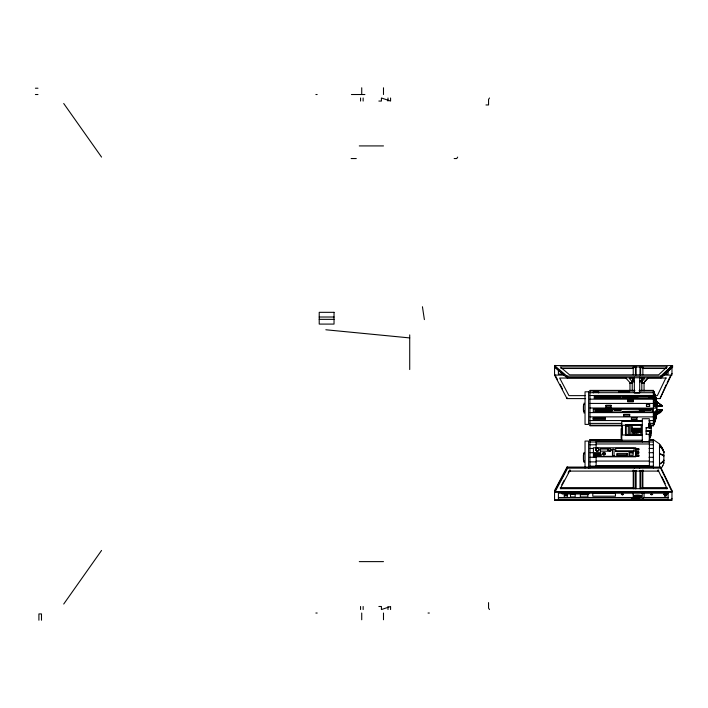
<?xml version="1.0" encoding="UTF-8"?>
<svg xmlns="http://www.w3.org/2000/svg" width="708" height="708" viewBox="0 0 708 708"><rect width="100%" height="100%" fill="white"/><g stroke="black" fill="none" stroke-linecap="round" stroke-linejoin="round"><path stroke-width="1.06" d="M583.994 404.755L584.082 403.082M583.994 454.032L584.082 452.359M659.918 410.419C667.016 408.684 652.723 419.357 656.909 410.658M656.909 411.295L656.75 412.357A43.719 30.639 0 0 1 653.387 420.561L649.015 420.561M633.262 381.143L633.394 380.47L629.97 383.311L629.97 390.887M654.148 421.756L653.387 425.499L656.75 413.941A43.719 42.126 0 0 1 653.387 425.234L650.103 425.189L650.918 425.119L650.918 428.305M656.219 415.959L656.573 414.224M653.387 425.189L654.148 421.508M656.909 410.348L656.219 412.587L654.528 412.596M654.077 421.154L653.387 424.287L655.475 419.065M656.219 416.366L654.528 421.764M653.67 417.862L655.475 413.525L655.475 411.49M630.545 383.223L632.563 381.408M589.968 412.596L653.387 412.596A44.507 11.142 0 0 0 656.75 409.631L656.909 409.295M662.803 465.722L663.874 462.952M656.219 411.49L653.387 416.879L589.968 416.879M633.394 380.47L632.226 383.311L629.97 383.311M653.387 418.72L656.219 413.525L655.475 413.525M665.812 378.037L657.343 395.639L655.183 395.639M666.139 384.798L660.015 398.595L655.635 398.595M667.086 382.842L670.388 375.983M660.015 398.595L671.326 375.09M641.448 381.462L643.457 383.276L648.431 377.833M635.934 496.529C631.934 495.989 635.474 497.972 635.934 496.476L634.395 496.299L634.395 497.582L638.395 498.007L641.032 497.122L636.554 496.228L634.041 496.883L634.395 497.582M567.011 467.076L554.559 490.582L554.559 500.105L671.963 500.105L671.963 490.582L660.653 467.076L567.011 467.076L567.011 468.138L554.559 491.644L671.963 491.644L660.653 468.138L660.653 467.076M555.196 491.644L567.648 468.138L567.648 467.076M561.745 484.847L564.196 480.219M568.117 472.811L569.595 470.032L569.595 471.094L560.267 488.688L667.086 488.688L667.086 487.626L642.236 487.626M654.148 413.313L653.387 414.738L655.475 412.596M661.325 468.209L662.803 465.616M489.494 97.996L488.555 99.447L488.555 104.952L485.98 104.952M457.678 157.096L456.749 158.548L454.164 158.548M63.72 604.039L101.554 550.452M660.201 409.87L656.909 413.569L662.068 409.87L656.909 409.596M642.475 380.904L644.599 378.568M644.59 381.453L648.139 377.559M635.695 497.919L635.695 497.043L637.014 496.689L635.695 497.556L634.395 497.22L635.934 496.989M637.014 496.689L636.554 497.653L638.395 497.653L637.935 496.689L639.253 497.043L637.935 497.211M637.935 496.317L638.395 495.874L637.935 496.317L637.935 495.804M671.963 365.611L660.653 376.178L660.653 377.736L670.149 368.868M585.613 398.595L567.011 398.595L554.559 375.09L554.559 365.567L567.011 376.178L661.281 376.178L672.6 365.611L672.6 367.169L661.281 377.736L567.011 377.736L554.559 367.169L555.196 367.169M671.733 367.39L672.6 367.169M668.113 497.503L644.059 497.503L642.236 499.105L642.236 493.184M671.326 374.028L671.963 373.488M662.068 409.596L656.697 413.295M656.909 414.118L662.068 410.419M666.909 493.051L665.954 493.565L664.219 493.149M666.467 493.051L664.98 493.051M650.794 494.264L652.714 494.441L650.971 494.441L652.077 494.653M638.359 496.361L639.253 495.963L640.554 496.299L639.191 496.644L641.032 496.759L639.191 496.883L640.554 497.22L639.253 497.556L637.935 496.689M621.836 494.264L622.128 494.68M635.474 374.851L635.474 366.939L633.226 367.806L635.359 367.231M634.395 496.299L637.014 496.317L637.014 495.804M639.988 471.094L642.873 470.501L640.616 471.094M623.031 494.688L622.305 494.795M636.855 495.972C634.695 496.715 640.253 496.715 638.094 495.972M621.854 494.131L622.367 494.087M622.164 494.193L621.314 494.441L622.314 494.688M622.5 494.68L623.058 494.441L622.544 494.193M656.75 408.127L589.968 408.003M651.988 494.777L650.997 494.688M35.4 88.217L37.975 88.217M35.4 94.518L37.975 94.518M315.874 94.518L317.175 94.518M351.416 94.518L364.912 94.518M378.851 101.058L381.426 101.058L381.426 97.996L390.577 101.058L390.577 97.996M359.283 145.919L383.488 145.919M351.133 158.548L356.292 158.548M319.219 317.016L334.034 317.016M319.219 319.352L334.034 319.352M554.789 365.452L555.426 365.452M554.559 365.567L672.6 365.611M640.74 367.231L642.873 367.806L640.616 366.939L640.616 374.851M560.904 368.496L633.226 368.496M642.236 368.496L666.449 368.496L666.449 366.939M562.789 374.089L558.408 374.089L558.408 370.142M664.883 374.089L668.113 374.089L668.113 371.134M554.559 375.09L564.488 375.09M662.715 375.09L671.963 375.09L671.963 367.169M626.014 378.037L559.639 378.037L568.958 395.639L585.065 395.639M629.306 378.037L633.226 378.037M644.377 378.037L640.811 378.037L640.811 377.568M647.599 378.037L666.449 378.037M641.802 383.311L644.059 383.311L644.059 390.887M634.802 390.382L589.968 390.382L589.968 425.809L621.668 425.809M639.174 390.382L653.387 390.382A43.427 43.427 0 0 1 656.75 402.038M589.968 390.958L634.802 390.958M639.174 390.958L653.387 390.958A43.719 42.126 0 0 1 656.75 402.241L656.909 403.702M618.588 391.604L629.492 391.604M593.339 392.135L598.57 392.135M618.588 392.117L629.492 392.117M593.339 392.391L598.57 392.391M634.333 392.613L639.696 392.613M589.968 392.71L653.387 392.71L654.298 396.684M589.968 395.506L653.387 395.506A44.507 31.196 0 0 1 656.75 403.79L656.909 404.87M594.278 395.825L652.342 395.825M628.509 396.082L648.121 396.082M628.509 396.507L648.121 396.507M595.41 397.064L620.783 397.064M654.528 397.082L655.475 397.082L656.219 399.79L655.475 399.79L653.387 391.834L655.475 397.082M622.482 397.25L637.572 397.25M622.482 397.542L637.572 397.542M594.278 398.161L652.342 398.161M589.968 399.162L653.387 399.162A44.79 22.205 0 0 1 656.75 405.038L656.909 405.808L662.068 405.498L656.909 401.808L656.909 414.392M627.624 400.02L633.412 400.02M654.528 397.675L655.475 400.232L656.219 400.232L656.909 404.144M627.624 401.569L633.412 401.569M589.968 403.427L653.387 403.427L656.909 406.896M655.475 403.489L654.528 403.489L653.387 401.294L656.219 404.622L656.219 406.879L653.387 405.719L655.475 406.879L655.475 404.622L654.528 403.489L654.528 406.481L655.475 406.481M655.475 404.622L656.219 404.622M583.542 404.746L583.542 411.445M605.898 405.48L611.031 405.48M656.909 405.498L662.068 405.498M646.439 406.365L649.652 406.365M656.688 406.321L662.068 406.321L656.688 406.596M605.898 407.073L611.031 407.073M593.322 408.95L652.387 408.95M639.386 409.835L651.271 409.835M656.909 409.87L662.068 409.87M614.155 410.091L621.04 410.091L621.04 409.41L614.155 409.41L614.155 410.127L621.04 410.127M639.386 410.136L651.271 409.799L639.386 410.171M623.704 414.596L629.66 414.596M655.475 415.295L654.528 415.295L654.528 414.047M623.704 416.145L629.66 416.145M631.394 417.853L636.881 417.853M593.109 418.207L605.375 418.207M631.394 419.596L636.881 419.596M654.528 419.888L655.475 419.888M589.968 420.561L642.448 420.561M642.298 421.419L621.783 421.419L621.783 440.916M649.289 421.419L649.776 421.419L649.776 427.915M589.968 423.393L621.783 423.393M642.298 424.667L625.491 424.667L625.491 435.491L642.298 435.491L634.943 435.066M625.491 425.021L642.298 425.021M589.968 425.189L621.677 425.234M625.491 425.278L622.491 425.278L622.491 434.978L625.491 434.978M632.2 425.34L641.191 425.34M650.289 425.809L653.387 425.809A43.427 43.427 0 0 0 656.75 414.153M626.208 425.906L628.315 425.906M650.165 426.172L650.918 426.172M650.165 427.225L650.918 427.225M646.156 427.818L650.165 427.818M632.2 428.269L641.191 428.34L641.191 425.269L632.2 425.269L632.2 428.34M632.076 429.243L641.156 429.243M632.076 429.915L641.156 429.915M632.032 430.65L641.209 430.65M646.156 430.968L651.156 430.968M646.156 431.119L650.254 431.119L650.254 437.765M637.935 432.146L641.067 432.146M632.695 432.376L636.607 432.376M650.254 433.464L650.254 436.146M646.156 434.234L650.431 434.243M641.067 434.296L637.935 434.429L637.935 432.022L641.067 432.022L641.067 434.429M626.208 434.455L628.315 434.544L628.315 425.818L626.208 425.818L626.208 434.544M629.695 434.464L631.032 434.544L631.032 425.65L629.695 425.65L629.695 434.544M632.695 434.517L636.607 434.517M625.491 435.137L642.298 435.137M649.156 435.836L651.156 435.836L651.156 427.499L646.156 427.499L646.156 434.402M589.968 467.997L589.968 439.659L621.677 439.659M650.103 439.659L653.387 439.659L659.493 443.943L659.493 466.829M642.448 440.234L589.968 440.234L598.747 440.721M649.015 440.234L653.387 440.234M589.968 441.987L653.387 441.987M596.127 443.978L649.386 443.978M589.968 444.783L596.127 444.783M649.386 444.783L653.387 444.783M589.968 448.438L593.251 448.438M649.015 448.438L653.387 448.438M600.313 448.792L607.561 448.792M635.802 448.784L638.784 448.784L638.784 449.846L635.802 449.846M635.802 449.315L638.784 449.315M612.464 449.368L614.04 449.368M615.668 451.023L634.085 451.023M600.313 451.138L607.561 451.217L607.561 448.713L600.313 448.713L600.313 451.217M635.802 451.987L638.784 451.987L638.784 453.049L635.802 453.049M589.968 452.704L593.251 452.704M649.015 452.704L653.387 452.704M629.093 452.784L633.129 452.784M594.136 453.616L600.632 453.616M583.542 454.023L583.542 460.722M594.313 454.474L600.862 454.474M616.898 455.04L627.182 455.04M629.093 455.094L633.129 455.191L633.129 452.686L629.093 452.686L629.093 455.191M635.802 455.191L638.784 455.191L638.784 456.253L635.802 456.253M594.313 455.412L600.862 455.412M612.464 455.563L614.04 455.563M635.802 455.722L638.784 455.722M593.419 456.324L635.802 456.324M593.419 456.793L635.802 456.793L635.802 447.783L593.419 447.783L593.419 457.129L596.127 457.129M589.968 457.28L596.534 457.28M649.015 457.28L653.387 457.28M596.127 461.058L649.386 461.058M589.968 461.873L596.127 461.873M649.386 461.873L653.387 461.873M596.127 465.749L649.386 465.749M589.968 466.156L653.387 466.156M567.011 468.138L660.653 468.138M636.111 471.094L633.226 470.501L635.474 471.094M569.595 471.094L658.608 471.094L667.086 488.688M560.267 487.626L633.226 487.626M554.559 492.184L671.963 492.184M562.134 493.37L588.87 493.37M592.791 493.441L615.438 493.441M570.506 494.405L575.161 494.405M564.294 495.158L567.312 495.158M665.007 495.414L666.033 495.414M558.408 497.503L633.226 497.503M671.326 498.494L671.963 498.494M554.559 500.052L671.963 500.105M359.283 561.621L383.488 561.621M378.851 606.49L381.426 606.49L381.426 609.553L390.577 606.49L390.577 609.553M315.874 613.031L317.175 613.031M428.048 613.031L429.349 613.031M622.359 494.184L623.235 494.264M589.968 439.659L595.455 439.995M635.802 448.562L638.784 448.784M635.802 449.624L638.784 449.846M635.802 451.766L638.784 451.987M635.802 452.828L638.784 453.049M635.802 454.97L638.784 455.191M635.802 456.032L638.784 456.253M325.83 329.769L409.72 337.92M635.695 497.043L637.014 497.211M640.908 496.007L640.554 497.582M656.909 402.082L662.068 405.772M660.343 405.091L662.068 406.321M640.767 381.143L640.643 380.47L644.059 383.311M556.028 367.877L559.347 370.691M561.001 372.098L564.329 374.921M565.984 376.329L567.648 377.736L567.648 376.178M636.554 496.228L637.014 496.317M629.43 378.568L631.563 380.904M625.598 377.833L630.571 383.276M661.325 446.695L659.493 444.323A20.081 19.39 0 0 1 663.874 451.739M63.72 103.501L101.554 157.096M489.494 609.553L488.555 608.101L488.555 602.596M661.821 447.518L663.52 450.961M555.063 374.966L557.55 379.665M560.037 384.364L562.524 389.064M661.909 476.873L665.201 483.714M640.643 380.47L641.413 382.364M654.528 394.48L656.219 399.825M656.219 400.949L653.387 394.108L654.077 396.816M656.219 399.206L653.387 390.692L653.962 393.506M656.219 399.365L656.75 402.25M422.437 306.732L424.384 319.609M583.95 410.605L584.082 413.109M583.994 460.713L584.082 462.386M671.733 490.104L671.733 491.166M666.449 487.626L666.449 488.688M666.352 495.857L664.635 496.299L664.971 495.945M665.98 493.919L664.263 494.007M666.016 494.662L664.759 494.662M663.874 451.562L663.874 463.236M661.281 376.178L661.281 377.736M658.608 470.032L658.608 471.094M657.971 470.032L657.971 471.094M655.475 399.79L655.475 400.232M653.387 390.382L653.387 425.809M653.387 439.659L653.387 467.997M651.006 432.252L651.006 433.119M650.413 427.225L650.413 428.119M650.165 423.384L650.165 428.119M650.041 432.756L650.041 434.296M649.935 424.889L649.935 427.181M649.926 433.128L649.926 434.836M649.909 435.792L649.909 436.349M649.776 432.252L649.776 440.916M649.386 466.156L649.386 441.58L596.127 441.58L596.127 448.244M649.289 427.818L649.289 418.72L642.298 418.72L642.298 441.942M649.289 434.349L649.289 441.96M648.793 427.818L648.793 423.384L653.387 423.393A43.427 37.497 0 0 0 656.75 413.33M648.121 395.799L648.121 396.781L628.509 396.781L628.509 395.799M644.059 493.547L644.059 497.503M642.873 366.939L642.873 374.727M642.873 470.032L642.873 488.688M642.236 366.939L642.236 367.806M642.236 377.568L642.236 381.338M642.236 470.501L642.236 488.688M641.802 381.444L641.802 390.887M641.607 377.568L641.607 381.338M641.439 377.568L641.439 378.037M640.908 496.485L640.908 497.361M640.616 470.501L640.616 488.688L642.873 488.104L639.988 488.688L639.988 470.501M639.988 366.939L639.988 374.851M639.696 377.178L639.696 392.878L634.333 392.878L634.333 377.178M639.696 465.837L639.696 468.015M639.253 495.45L639.253 496.326M638.359 496.644L638.395 498.007M636.589 495.848L636.589 496.361M636.589 496.644L636.554 498.007M636.111 366.939L636.111 374.851M636.111 470.501L636.111 488.688L633.226 488.104L635.474 488.688L635.474 470.501M634.333 465.837L634.333 468.015M634.041 496.485L634.041 497.361M633.855 366.939L633.855 367.806M633.855 470.501L633.855 488.688M633.226 366.939L633.226 374.727M633.226 377.568L633.226 380.302M633.226 470.032L633.226 488.688M633.226 493.184L633.226 499.105L631.757 497.503L631.793 499.105M632.589 377.568L632.589 381.338M632.226 381.444L632.226 390.887M621.128 428.721L621.128 438.429M615.438 493.087L615.438 496.211L592.791 496.211L592.791 493.087M614.04 455.686L614.04 449.244L612.464 449.244L612.464 455.686M598.57 392.905L598.57 391.613L593.339 391.613L593.339 392.905M596.127 456.793L596.127 466.156M588.87 493.016L588.87 493.98L562.134 493.98L562.134 493.016M588.622 467.997L588.622 441.075L585.038 441.075L585.038 467.997M583.542 404.525L583.542 411.667M583.542 453.801L583.542 460.943M583.41 405.764L583.41 410.436M583.41 455.04L583.41 459.713M570.232 470.032L570.232 471.094M567.011 376.178L567.011 377.736M567.011 397.524L567.011 398.595M560.904 487.626L560.904 488.688M409.72 334.893L409.72 369.549M388.002 97.996L388.002 101.058M388.002 606.49L388.002 609.553M383.488 87.774L383.488 94.518M383.488 613.031L383.488 619.774M363.142 97.996L363.142 101.058M363.142 606.49L363.142 609.553M361.726 87.774L361.726 94.518M361.726 613.031L361.726 619.774M360.558 97.996L360.558 101.058M360.558 606.49L360.558 609.553M41.489 620.226L41.489 613.925L38.905 613.925L38.905 620.226M659.493 445.774A20.435 17.594 0 0 1 663.874 452.447M659.493 445.58A20.435 17.594 0 0 1 663.874 452.253M659.493 454.032A20.7 5.354 0 0 1 663.874 456.058M633.35 494.795A3.788 0.982 0 0 1 633.35 494.281M659.493 453.642A20.7 5.354 0 0 1 663.874 455.669M649.068 396.038A1.319 1.044 0 0 1 651.245 396.418A1.319 1.044 0 0 1 649.882 397.816A1.319 1.044 0 0 1 648.855 396.259M663.874 460.103A20.435 10.036 0 0 1 659.493 463.917M663.874 460.448A20.435 10.036 0 0 1 659.493 464.262M655.475 397.737A43.427 37.497 0 0 1 656.75 402.87M633.731 381.886A3.788 0.982 0 0 1 634.333 381.683M639.696 381.683A3.788 0.982 0 0 1 640.298 381.886M632.226 382.046A4.956 1.283 0 0 1 634.536 381.267M639.492 381.267A4.956 1.283 0 0 1 641.802 382.046M633.961 496.662A4.062 1.053 0 0 1 637.474 495.087A4.062 1.053 0 0 1 640.988 496.662M633.554 433.013C634.457 435.809 635.749 431.039 633.554 433.013M635.032 433.207C634.023 436.013 632.855 431.207 635.014 433.199M636.288 496.68L638.705 496.759L636.288 496.68M667.086 366.939L658.608 374.851L569.595 374.851L560.267 366.939L667.086 366.939M664.564 494.458L663.865 494.529L666.909 494.529L664.564 494.458M666.458 494.821L663.865 494.688L666.909 494.688L666.458 494.821M334.034 312.325L319.219 312.325L319.219 324.087L334.034 324.087L334.034 312.325M629.492 391.338L618.588 391.338L618.588 392.382L629.492 392.382L629.492 391.338M588.622 391.798L585.038 391.798L585.038 424.402L588.622 424.402L588.622 391.798M652.342 395.489L594.278 395.489L594.278 398.498L652.342 398.498L652.342 395.489M620.783 396.099L595.41 396.099L595.41 397.338L620.783 397.338L620.783 396.099M637.572 396.967L622.482 396.967L622.482 397.816L637.572 397.816L637.572 396.967M633.412 399.887L627.624 399.887L627.624 401.702L633.412 401.702L633.412 399.887M649.652 404.463L646.439 404.392L646.439 406.427L649.652 406.427L649.652 404.392M611.031 405.295L605.898 405.295L605.898 407.259L611.031 407.259L611.031 405.295M652.387 408.888L593.322 408.888L593.322 412.003L652.387 411.941L652.387 408.888M612.252 410.445L594.906 410.41L594.906 410.959L612.252 410.959L612.252 410.41M644.253 411.056L622.854 411.525L644.253 411.525L644.253 411.056M629.66 414.384L623.704 414.384L623.704 416.357L629.66 416.357L629.66 414.384M636.881 417.738L631.394 417.738L631.394 419.711L636.881 419.711L636.881 417.738M605.375 417.915L593.109 417.915L593.109 419.605L605.375 419.605L605.375 417.915M641.156 429.048L632.076 429.048L632.076 430.101L641.156 430.101L641.156 429.048M641.209 430.588L632.032 430.588L632.032 431.446L641.209 431.384L641.209 430.588M636.607 432.181L632.695 432.181L632.695 434.703L636.607 434.703L636.607 432.181M634.085 448.421L615.668 448.421L615.668 451.315L634.085 451.315L634.085 448.421M600.632 452.633L594.136 452.633L594.136 453.757L600.632 453.757L600.632 452.633M627.182 453.377L616.898 453.377L616.898 455.191L627.182 455.191L627.182 453.377M600.862 454.332L594.313 454.332L594.313 455.563L600.862 455.563L600.862 454.332M668.113 493.184L558.408 493.184L558.408 499.105L668.113 499.105L668.113 493.184M575.161 494.051L570.506 494.051L570.506 496.989L575.161 496.989L575.161 494.051M587.87 494.671L580.348 494.671L580.348 496.972L587.87 496.972L587.87 494.671M567.312 494.804L564.294 494.804L564.294 497.166L567.312 497.166L567.312 494.804M649.342 397.409A1.319 1.044 0 0 0 651.325 396.507A1.319 1.044 0 0 0 649.342 395.595A1.319 1.044 0 0 0 649.342 397.409M596.286 450.624A1.513 1.46 0 0 0 598.818 449.969A1.513 1.46 0 0 0 596.968 448.173A1.513 1.46 0 0 0 596.286 450.624M608.774 450.89A1.319 1.266 0 0 0 610.977 450.323A1.319 1.266 0 0 0 609.367 448.766A1.319 1.266 0 0 0 608.774 450.89M603.411 454.757A1.204 1.159 0 0 0 605.216 453.748A1.204 1.159 0 0 0 603.411 452.739A1.204 1.159 0 0 0 603.411 454.757M596.605 451.076A1.513 1.46 0 0 0 598.871 449.81A1.513 1.46 0 0 0 596.605 448.545A1.513 1.46 0 0 0 596.605 451.076M609.048 450.89A1.319 1.266 0 0 0 611.022 449.784A1.319 1.266 0 0 0 609.048 448.686A1.319 1.266 0 0 0 609.048 450.89M634.607 497.866A4.062 1.053 0 0 0 641.395 497.388A4.062 1.053 0 0 0 636.421 496.104A4.062 1.053 0 0 0 634.607 497.866M603.411 454.545A1.204 1.159 0 0 0 605.216 453.545A1.204 1.159 0 0 0 603.411 452.536A1.204 1.159 0 0 0 603.411 454.545"/></g></svg>
